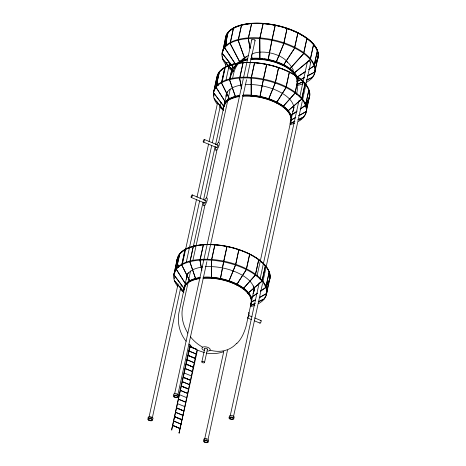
<?xml version="1.0" encoding="UTF-8"?>
<svg xmlns="http://www.w3.org/2000/svg" width="466" height="466" viewBox="0 0 466 466"><rect width="100%" height="100%" fill="white"/><g stroke="black" fill="none" stroke-linecap="round" stroke-linejoin="round"><path stroke-width="0.7" d="M211.348 278.167L211.471 260.232L211.413 278.132C222.661 279.181 233.862 282.419 243.217 288.897C247.359 292.234 251.634 296.562 251.296 302.3L250.405 304.269M251.261 96.182L251.168 78.171L251.168 96.078M190.355 345.423L171.634 429.967L190.023 344.584M171.931 429.92L171.441 429.792M197.007 349.803L179.084 433.06L197.497 349.937M179.381 433.013L178.915 432.856M220.302 279.454L223.616 261.909L220.296 279.379M259.783 97.336L263.313 79.849L259.877 97.283M268.032 59.747L271.923 40.356L268.265 59.799M178.548 267.245A47.381 22.537 12.3 0 1 177.121 259.434L174.045 274.107L177.162 259.399L179.591 253.982L185.049 249.543L193.221 246.421L190.151 261.1L203.054 202.081M222.521 52.571L225.596 37.88L222.83 51.167M218.245 85.185A47.381 22.537 12.3 0 1 216.812 77.373L213.713 92.041M275.453 82.371L278.557 67.704L275.371 82.296A47.381 22.537 12.3 0 0 216.102 86.519L219.404 71.904L216.096 86.53L213.632 91.971L216.812 77.373L219.282 71.921L224.746 67.483L232.918 64.36L229.843 79.039M224.758 47.107L228.055 32.445L224.985 47.124M235.738 264.455L238.831 249.759L235.68 264.356A47.381 22.537 12.3 0 0 176.404 268.579L179.649 253.958M185.043 249.601L181.956 264.245L185.037 249.555M224.962 67.558L221.653 82.185L224.793 67.471M230.192 42.668L233.501 28.024L230.425 42.697M148.928 417.623L178.07 283.957M182.41 264.053L196.518 199.355M196.984 197.223L208.605 143.901M209.071 141.763L217.756 101.949M222.096 82.045L226.278 62.846M152.347 417.792L181.338 284.837M186.144 262.801L199.629 200.945M200.095 198.813L211.721 145.491M212.339 142.643L221.018 102.829M225.981 80.082L229.546 63.726M229.61 79.004L233.023 64.459M238.248 39.558L241.557 24.914L238.487 39.593M187.268 274.48L178.909 312.808C177.167 322.763 179.626 333.435 186.144 341.258M203.52 199.955L215.123 146.72M215.589 144.588L226.89 92.775M190.565 271.066L182.672 307.263A33.966 27.931 50.9 0 0 187.868 333.155M192.883 260.418L204.958 205.052M206.502 197.957L217.028 149.691M218.577 142.596L230.181 89.361M232.505 78.713L233.588 73.745A33.966 27.931 50.9 0 1 238.289 63.516M200.048 259.463L203.357 244.836L200.281 259.51M239.751 77.391L243.048 62.776L239.955 77.478M248.372 37.956L251.681 23.329L248.419 38.02M174.622 393.747L243.293 78.789M243.601 77.368L251.821 39.686M177.89 394.626L206.875 261.676M207.341 259.545L246.561 79.669M247.027 77.531L255.083 40.565M172.606 425.51L180.126 428.539L172.682 425.446M173.562 421.13L181.082 424.159M174.511 416.75L182.037 419.784L174.587 416.691M175.466 412.375L182.992 415.404M176.422 407.995L183.948 411.024L176.498 407.931M177.377 403.614L184.903 406.649M178.332 399.24L185.858 402.269M186.843 397.743L179.393 394.65M180.243 390.479L187.769 393.514M181.198 386.104L188.718 389.133L181.274 386.04M182.154 381.724L189.674 384.753M190.629 380.378L183.103 377.344L190.664 380.233M184.058 372.969L191.584 375.998M185.014 368.589L192.54 371.618M185.969 364.208L193.495 367.243L186.045 364.15M186.924 359.834L194.45 362.863M187.88 355.453L195.405 358.482L187.955 355.389M188.835 351.073L196.361 354.108M196.693 349.471L189.79 346.698L196.722 349.325M211.558 259.527L214.861 244.883L211.791 259.556M251.256 77.438L254.558 62.823L251.489 77.496M259.877 38.037L263.173 23.376L259.917 38.066M223.663 261.176L226.965 246.561L223.89 261.234M263.354 79.115L266.657 64.5L263.587 79.173M271.963 39.709L275.26 25.053L272.167 39.756M201.848 361.901L204.737 348.65M204.527 362.501A1.375 0.652 12.3 0 0 202.681 361.488A1.375 0.652 12.3 0 0 202.361 362.577A1.375 0.652 12.3 0 0 204.527 362.501L207.417 349.25M283.811 42.86L287.114 28.245L284.044 42.919M204.568 439.496L223.791 351.341M208.145 438.955L227.519 350.083M246.351 268.865L249.654 254.25L246.584 268.923M286.042 86.816L289.351 72.189L286.275 86.862M294.623 47.375L297.931 32.731L294.762 47.445M255.397 274.346L258.7 259.737L255.63 274.41M295.1 92.332L298.397 77.676L295.322 92.35M303.657 52.856L306.966 38.212L303.89 52.885M254.232 288.833L246.031 326.456C244.167 332.666 241.574 338.986 236.804 343.547M257.016 276.058L293.848 107.128M296.632 94.353L297.489 89.064L296.964 80.892M230.262 415.625L259.247 282.67M260.022 279.117L298.933 100.662M299.865 96.398L307.461 61.559M310.304 58.937L313.606 44.311L310.525 58.955M262.055 280.497L265.352 265.841L262.259 280.538M301.741 98.408L305.049 83.781L301.974 98.454M233.53 416.505L262.515 283.549M262.824 282.128L302.201 101.541M302.51 100.12L310.723 62.438M314.101 65.223L317.404 50.608L314.311 65.31M265.847 286.788L269.156 272.144L266.08 286.823M305.545 104.699L308.847 90.084L305.778 104.763M305.894 106.504L307.082 101.605L305.976 107.244M266.284 289.304L267.496 283.747M314.795 71.298L318.097 56.683L315.028 71.362M266.546 292.84L269.849 278.225L266.756 292.928M306.383 110.098L309.541 96.165L306.43 110.873M229.825 79.29L230.944 75.539L234.34 68.158M260.098 58.722L259.83 59.374L259.778 38.678L259.976 59.398M268.358 99.642L275.196 83.047L268.48 99.596M228.66 281.703L235.505 265.107L228.783 281.656M276.053 62.665L283.811 43.559L275.983 62.549M234.113 68.519L222.154 53.194L234.322 68.508M239.943 62.397L230.058 43.338L239.757 61.832M233.355 71.018L222.835 59.275L233.146 71.036M225.794 102.747L216.003 87.253L225.876 102.683M245.337 60.423L238.132 40.222L245.495 60.382L239.868 62.409L236.198 65.391L235.371 67.226M223.464 109.906L214.22 98.769L223.674 109.889M229.825 99.514L221.449 82.826L229.686 99.433M235.65 97.266L229.522 79.709L235.65 97.266L229.61 99.444L225.66 102.654L224.088 106.667L213.533 92.693L224.099 106.609M250.073 48.633L248.256 38.637L250.172 47.94M236.425 65.467L224.635 47.753L236.204 65.438M245.262 60.364L245.681 59.747L240.305 61.821M241.481 88.924L239.606 78.171L241.592 88.225M251.046 96.107L251.11 96.072C262.352 97.12 273.554 100.359 282.914 106.836C287.056 110.168 291.332 114.496 290.988 120.24L290.097 122.209M179.812 254.057L176.398 268.591L174.173 274.078M184.32 288.739L173.847 274.742L184.198 288.629M185.969 284.755L176.305 269.313L186.19 284.773M183.767 291.966L174.529 280.829L183.983 291.955M190.111 281.604L181.734 264.927L189.988 281.493M276.088 62.648L276.041 62.572C267.898 60.062 259.282 58.524 250.76 59.462M195.796 279.355L189.831 261.77L195.889 279.367M275.22 82.325L275.371 82.296A47.381 22.537 12.3 0 1 304.001 116.296L303.803 116.279M283.124 65.613L294.675 48.074L283.276 65.572C289.374 68.333 297.762 75.469 296.9 81.719M283.351 65.659L276.018 62.561L276.064 61.966L278.033 62.782M184.32 289.91L184.181 288.652L185.963 284.714L189.912 281.505L195.761 279.245L199.763 278.621M201.661 270.268L199.949 260.185L201.895 270.286M289.427 69.329L303.71 53.549L289.899 68.817M276.367 102.951L286.06 87.561L276.396 102.887M310.379 59.695L293.848 73.453L293.731 72.684M282.711 106.848L295.1 93.043L282.891 106.819M296.428 77.665L305.288 71.851M310.146 59.648L293.656 73.36M301.764 99.2L287.522 111.275L301.543 99.124M290.493 115.848L296.848 111.491M314.171 66.009L308.836 69.521M295.66 117.385L290.755 120.205L295.858 117.484M314.637 72.038L307.222 75.993M298.351 121.428L298.351 121.428A47.381 22.537 12.3 0 0 264.414 80.053A47.381 22.537 12.3 0 0 217.069 103.976M235.522 264.385L235.68 264.356A47.381 22.537 12.3 0 1 264.304 298.357L264.292 298.368M303.57 116.96L297.879 119.727M306.034 111.502L298.718 115.655M246.392 269.686L236.507 284.976L246.165 269.61M255.199 275.115L243.036 288.943L255.432 275.15M261.84 281.214L247.825 293.335L262.067 281.26M250.79 297.92L257.15 293.551M255.549 299.894L251.063 302.265L255.356 299.795M250.597 306.599L250.586 306.611A47.381 22.537 12.3 0 0 254.937 305.265M263.89 298.98L258.181 301.787M266.546 293.644L259.213 297.809M252.432 58.687L252.292 59.333L251.494 55.052M236.233 65.374L238.749 63.085M317.509 50.707L317.334 50.707A47.101 22.403 12.3 0 0 267.187 23.871A47.101 22.403 12.3 0 0 225.579 39.919M312.197 77.432L306.255 80.158M290.277 115.772L297.232 110.99M305.352 105.415L300.133 108.997M290.283 124.55L290.283 124.55A47.381 22.537 12.3 0 0 294.634 123.199M189.895 346.488L196.646 349.383M265.655 287.475L260.436 291.064M188.94 350.869L196.314 354.02M187.984 355.243L195.405 358.482M187.029 359.624L194.404 362.775M186.074 364.004L193.495 367.243M185.124 368.379L192.499 371.536M183.214 377.14L190.588 380.291M182.258 381.514L189.633 384.671M181.303 385.895L188.718 389.133M180.348 390.275L187.722 393.426M178.437 399.03L185.812 402.181M176.532 407.785L183.948 411.024M175.577 412.165L182.952 415.317M174.622 416.546L182.037 419.784M173.667 420.92L181.041 424.077M172.711 425.301L180.126 428.539M242.471 59.415L245.186 57.26L248.209 55.594M300.331 109.096L305.55 105.514M250.58 297.832L257.541 293.056M260.634 291.157L265.853 287.574M296.225 77.583L305.684 71.362M308.643 69.422L313.985 65.916M298.91 115.749L306.238 111.584M259.632 297.366L266.348 293.551M297.308 81.329L304.741 77.327M297.5 81.422L304.315 77.758M307.414 76.092L314.853 72.096M290.266 123.467L294.704 121.288M289.829 123.88L294.902 121.381M298.071 119.826L303.78 117.018M250.568 305.527L255.013 303.349M250.766 305.626L255.205 303.448M258.38 301.886L264.088 299.079M297.017 84.398L303.616 81.369M297.209 84.497L303.809 81.468M306.453 80.257L312.389 77.531M223.511 351.748C218.059 353.706 212.042 354.084 206.345 353.065M245.302 60.318L247.347 59.992M235.511 97.184L239.46 96.561M242.856 96.043L251.139 96.072M203.118 278.208L211.57 278.185M204.492 352.645L197.497 350.187M209.851 350.117L210.05 350.187A33.966 27.931 50.9 0 0 236.786 343.174M204.341 139.468L217.867 145.083M203.287 142.014L216.812 147.623M192.248 194.916L205.78 200.531M191.194 197.456L204.725 203.071M248.832 315.517L252.054 316.857M254.628 317.923L261.071 320.596M247.778 318.057L251.64 319.664M254.22 320.73L260.016 323.136M202.465 347.053L202.273 346.96A33.966 27.931 50.9 0 1 190.425 336.784M286.893 67.151L288.099 67.885M289.794 69.067L290.778 69.97M188.975 344.1L191.91 346.797M286.881 61.64L289.31 63.947L291.297 66.632M291.664 67.238L293.487 70.261M251.395 55.745L251.925 58.588M289.304 68.613L289.398 69.277M213.865 93.998L214.098 96.031M174.249 276.74L174.476 278.773M239.477 62.112A33.966 27.931 50.9 0 1 243.619 58.53M245.18 57.568A33.966 27.931 50.9 0 1 246.817 56.724M248.634 312.366A4.211 1.316 -67.5 0 1 247.778 317.748M260.64 320.864A1.375 0.431 -67.5 0 1 261.205 321.057A1.375 0.431 -67.5 0 1 260.494 322.845A1.375 0.431 -67.5 0 1 259.894 322.722M183.901 290.469A34.472 16.397 12.3 0 1 200.182 278.272M203.013 277.986A34.472 16.397 12.3 0 1 238.569 285.798A34.472 16.397 12.3 0 1 250.894 304.403M184.035 289.106A34.472 16.397 12.3 0 1 200.345 277.544M203.17 277.258A34.472 16.397 12.3 0 1 239.308 285.39A34.472 16.397 12.3 0 1 250.72 304.327M184.338 287.924A34.257 16.293 12.3 0 1 185.672 284.592M186.557 283.479A34.257 16.293 12.3 0 1 195.19 278.715M196.524 278.365A34.257 16.293 12.3 0 1 199.768 277.748M203.263 277.369A34.257 16.293 12.3 0 1 251.454 301.566M186.359 279.186A34.472 16.397 12.3 0 1 202.646 266.989M205.471 266.709A34.472 16.397 12.3 0 1 241.609 274.841A34.472 16.397 12.3 0 1 253.021 293.778M177.82 286.607A47.381 22.537 12.3 0 1 224.169 261.997A47.381 22.537 12.3 0 1 258.682 303.523M183.767 292.392A47.381 22.537 12.3 0 1 180.045 289.095M186.586 276.6A34.472 16.397 12.3 0 1 188.38 272.633M253.62 285.897A34.472 16.397 12.3 0 1 253.999 287.19M254.191 288.471A34.472 16.397 12.3 0 1 253.784 291.716M193.14 246.421A47.381 22.537 12.3 0 1 252.176 255.566A47.381 22.537 12.3 0 1 265.107 286.124M178.595 267.024A47.381 22.537 12.3 0 1 228.392 246.636A47.381 22.537 12.3 0 1 265.16 285.908M178.862 267.035A47.101 22.403 12.3 0 1 227.763 246.636A47.101 22.403 12.3 0 1 265.445 285.355M317.87 52.722A47.101 22.403 12.3 0 1 313.7 64.04M226.849 45.15A47.101 22.403 12.3 0 1 225.69 41.27M226.802 45.365A47.101 22.403 12.3 0 1 276.519 25.659A47.101 22.403 12.3 0 1 313.653 64.261M226.855 45.709A47.381 22.537 12.3 0 1 276.041 25.193A47.381 22.537 12.3 0 1 313.95 64.139M226.534 45.353A47.381 22.537 12.3 0 1 276.542 25.525A47.381 22.537 12.3 0 1 313.903 64.36M222.94 58.57A47.381 22.537 12.3 0 1 222.358 56.503M222.16 55.128A47.381 22.537 12.3 0 1 275.453 40.35A47.381 22.537 12.3 0 1 312.61 76.803M226.126 65.059A47.381 22.537 12.3 0 1 242.442 39.284A47.381 22.537 12.3 0 1 302.166 52.419A47.381 22.537 12.3 0 1 305.818 82.587M303.244 83.711A47.381 22.537 12.3 0 1 297.028 85.534M233.256 71.747A47.381 22.537 12.3 0 1 228.352 67.547M251.71 54.213A20.673 9.833 12.3 0 1 271.055 53.136A20.673 9.833 12.3 0 1 287.615 62.444M234.113 68.968A32.27 15.349 12.3 0 1 247.638 59.543M251.937 59.025A32.27 15.349 12.3 0 1 297.331 81.818M234.27 68.24A32.27 15.349 12.3 0 1 247.796 58.815M250.632 58.419A32.27 15.349 12.3 0 1 283.019 64.378A32.27 15.349 12.3 0 1 297.494 81.09M236.361 64.663A31.828 15.139 12.3 0 1 237.695 63.289M241.871 60.784A31.828 15.139 12.3 0 1 245.46 59.584M260.698 58.599A31.828 15.139 12.3 0 1 262.725 58.803M264.094 58.978A31.828 15.139 12.3 0 1 266.15 59.298M268.183 59.677A31.828 15.139 12.3 0 1 279.606 63.108M280.934 63.667A31.828 15.139 12.3 0 1 283.462 64.856M284.132 65.193A31.828 15.139 12.3 0 1 286.066 66.265M287.295 67.011A31.828 15.139 12.3 0 1 289.555 68.549M292.269 70.803A31.828 15.139 12.3 0 1 294.034 72.661M294.966 73.867A31.828 15.139 12.3 0 1 296.597 76.907M307.7 62.217A1.701 0.81 12.3 0 1 308.177 61.163A1.701 0.81 12.3 0 1 310.484 61.78A1.701 0.81 12.3 0 1 310.007 62.84M229.365 416.767A2.546 1.212 12.3 0 1 232.249 415.649A2.546 1.212 12.3 0 1 233.606 417.909M251.867 40.117A1.701 0.81 12.3 0 1 253.789 39.377A1.701 0.81 12.3 0 1 254.698 40.88M173.725 394.888A2.546 1.212 12.3 0 1 176.282 393.7A2.546 1.212 12.3 0 1 178.332 395.826M176.847 394.288A1.701 0.81 12.3 0 1 177.208 394.469M203.823 439.927A2.546 1.212 12.3 0 1 206.706 438.815A2.546 1.212 12.3 0 1 208.069 441.069M206.106 439.1A1.701 0.81 12.3 0 1 206.537 439.188M223.598 108.409A34.472 16.397 12.3 0 1 239.879 96.212M242.704 95.926A34.472 16.397 12.3 0 1 278.849 104.058A34.472 16.397 12.3 0 1 290.254 123.001M223.82 105.823A34.472 16.397 12.3 0 1 239.349 95.577M242.868 95.198A34.472 16.397 12.3 0 1 279.006 103.33A34.472 16.397 12.3 0 1 290.411 122.267M224.035 105.864A34.257 16.293 12.3 0 1 225.818 101.92M226.249 101.413A34.257 16.293 12.3 0 1 229.767 98.71M230.326 98.413A34.257 16.293 12.3 0 1 239.466 95.687M242.955 95.309A34.257 16.293 12.3 0 1 283.072 106.102M283.695 106.574A34.257 16.293 12.3 0 1 287.895 110.529M288.349 111.094A34.257 16.293 12.3 0 1 291.151 119.506M226.027 96.497A34.472 16.397 12.3 0 1 241.65 85.028M245.163 84.643A34.472 16.397 12.3 0 1 281.307 92.781A34.472 16.397 12.3 0 1 292.712 111.718M223.459 110.331A47.381 22.537 12.3 0 1 219.27 106.557M301.059 119.104A47.381 22.537 12.3 0 1 299.848 119.943M226.191 95.769A34.472 16.397 12.3 0 1 227.227 91.819M293.813 105.77A34.472 16.397 12.3 0 1 293.819 108.269M232.831 64.36A47.381 22.537 12.3 0 1 291.384 73.238A47.381 22.537 12.3 0 1 305.341 103.609M218.292 84.963A47.381 22.537 12.3 0 1 268.09 64.576A47.381 22.537 12.3 0 1 304.851 103.848M218.56 84.975A47.101 22.403 12.3 0 1 267.455 64.576A47.101 22.403 12.3 0 1 305.137 103.295M150.466 417.227A1.701 0.81 12.3 0 1 150.897 417.315M151.671 417.635A1.701 0.81 12.3 0 1 151.957 417.845M226.249 63.056A1.701 0.81 12.3 0 1 228.462 62.601A1.701 0.81 12.3 0 1 229.155 64.04M148.468 418.392A2.546 1.212 12.3 0 1 150.419 416.808A2.546 1.212 12.3 0 1 152.796 418.992M215.758 146.883A4.211 1.316 -67.5 0 0 215.735 150.244A4.211 1.316 -67.5 0 0 218.105 147.85L218.566 146.86A4.211 1.316 -67.5 0 0 219.352 143.243L219.218 142.736A4.211 1.316 -67.5 0 0 216.591 144.868M217.628 145.159A1.375 0.431 -67.5 0 1 217.966 145.829A1.375 0.431 -67.5 0 1 217.156 147.483A1.375 0.431 -67.5 0 1 216.707 147.052M203.665 202.326A4.211 1.316 -67.5 0 0 203.648 205.692A4.211 1.316 -67.5 0 0 206.013 203.293L206.473 202.308A4.211 1.316 -67.5 0 0 207.265 198.691L207.131 198.178A4.211 1.316 -67.5 0 0 204.504 200.316M205.541 200.607A1.375 0.431 -67.5 0 1 205.873 201.271A1.375 0.431 -67.5 0 1 205.063 202.931A1.375 0.431 -67.5 0 1 204.615 202.494M207.376 351.09A4.211 2.004 12.3 0 0 210.009 348.952A4.211 2.004 12.3 0 0 204.784 346.786L203.811 346.855A4.211 2.004 12.3 0 0 201.953 348.364L202.157 348.923A4.211 2.004 12.3 0 0 204.219 350.449M204.819 348.964A1.375 0.652 12.3 0 1 206.292 348.312A1.375 0.652 12.3 0 1 207.131 349.529M229.755 418.876A2.546 1.212 12.3 0 0 233.868 418.893A2.546 1.212 12.3 0 0 230.635 416.93A2.546 1.212 12.3 0 0 229.755 418.876M230.309 418.66A1.701 0.81 12.3 0 0 233.052 418.672A1.701 0.81 12.3 0 0 230.897 417.367A1.701 0.81 12.3 0 0 230.309 418.66M174.115 397.003A2.546 1.212 12.3 0 0 178.228 397.015A2.546 1.212 12.3 0 0 174.995 395.057A2.546 1.212 12.3 0 0 174.115 397.003M174.668 396.787A1.701 0.81 12.3 0 0 177.412 396.799A1.701 0.81 12.3 0 0 175.257 395.488A1.701 0.81 12.3 0 0 174.668 396.787M204.219 442.042A2.546 1.212 12.3 0 0 208.331 442.059A2.546 1.212 12.3 0 0 205.098 440.096A2.546 1.212 12.3 0 0 204.219 442.042M204.772 441.826A1.701 0.81 12.3 0 0 207.516 441.838A1.701 0.81 12.3 0 0 205.36 440.527A1.701 0.81 12.3 0 0 204.772 441.826M148.578 420.163A2.546 1.212 12.3 0 0 152.691 420.181A2.546 1.212 12.3 0 0 149.458 418.218A2.546 1.212 12.3 0 0 148.578 420.163M149.132 419.948A1.701 0.81 12.3 0 0 151.875 419.959A1.701 0.81 12.3 0 0 149.72 418.654A1.701 0.81 12.3 0 0 149.132 419.948M203.863 141.577A1.375 0.431 -67.5 0 0 204.37 139.485A1.375 0.431 -67.5 0 0 203.228 141.169A1.375 0.431 -67.5 0 0 203.863 141.577M191.771 197.025A1.375 0.431 -67.5 0 0 192.277 194.934A1.375 0.431 -67.5 0 0 191.136 196.611A1.375 0.431 -67.5 0 0 191.771 197.025"/></g></svg>
